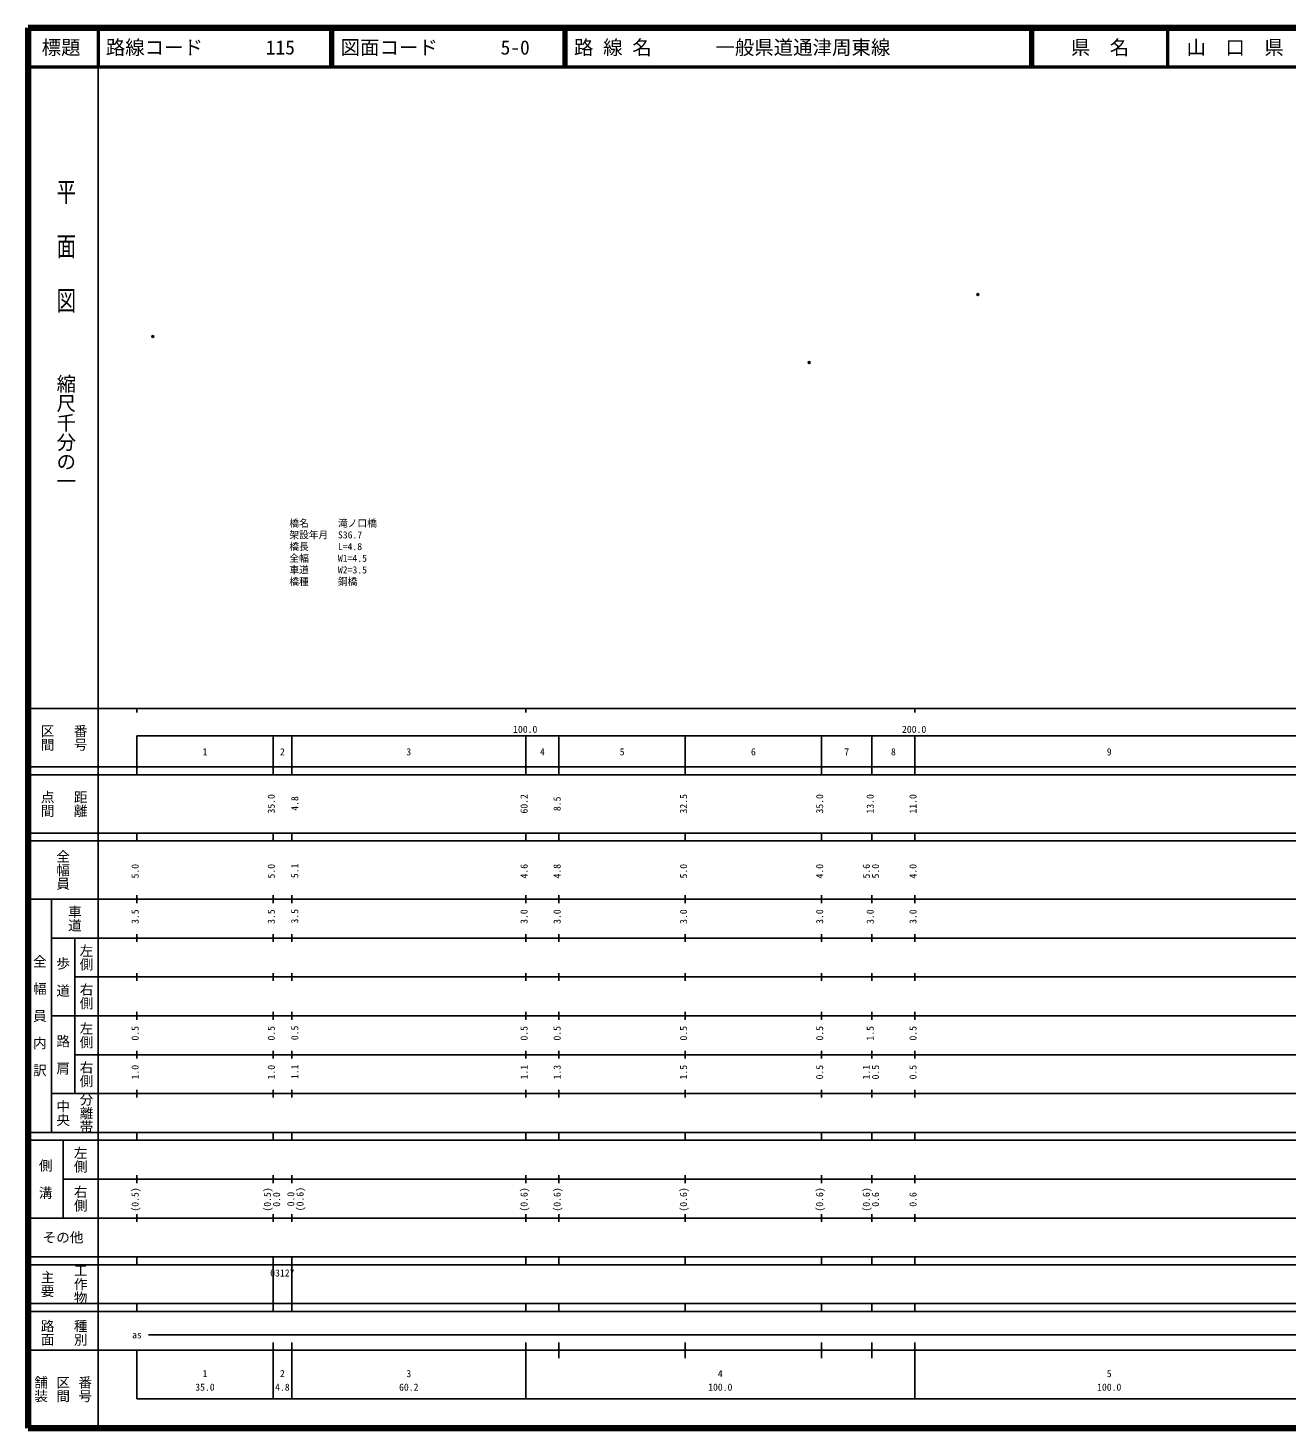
# Model space of a CAD drawing. Units: millimetres on the paper, with parts at other scales. Extents: x 40 to 680, y 20 to 380.
# Drawn here: x 40 to 363.7, y 20 to 380 of the extents above; entities that cross this region are included whole.
import ezdxf
from ezdxf.enums import TextEntityAlignment as Align

# ---------------------------------------------------------------- set-up
doc = ezdxf.new("R2010")
doc.units = ezdxf.units.MM
doc.header["$PDMODE"] = 32
doc.header["$PDSIZE"] = 0.5
for name, color, linetype in [('M-OTRS', 6, 'Continuous'), ('M-STR-HTXT', 7, 'Continuous'), ('M-TTL-TXT', 7, 'Continuous')]:
    doc.layers.add(name, color=color, linetype=linetype)
for name, color, linetype, lineweight in [('M-TTL', 2, 'Continuous', 140), ('M-TTL-BAND', 7, 'Continuous', 25), ('M-TTL-LINE', 7, 'Continuous', 50)]:
    doc.layers.add(name, color=color, linetype=linetype, lineweight=lineweight)
doc.styles.add('@ＭＳ ゴシック', font='')
doc.styles.add('ＭＳ ゴシック', font='')
doc.styles.get('@ＭＳ ゴシック').set_extended_font_data('@MS Gothic')
doc.styles.get('ＭＳ ゴシック').set_extended_font_data('MS Gothic')

msp = doc.modelspace()

# ---------------------------------------------------------------- linework, layer by layer
at = {"layer": 'M-OTRS'}
for p in [(284.231, 311.457), (72.072, 300.656), (240.874, 293.976)]:
    msp.add_point(p, dxfattribs=at)
at = {"layer": 'M-TTL'}
for p, q in [((40, 380), (40, 20)), ((680, 380), (40, 380)), ((40, 20), (680, 20))]:
    msp.add_line(p, q, dxfattribs=at)
at = {"layer": 'M-TTL-BAND'}
for p, q in [((58, 370), (58, 20)), ((40, 205), (579, 205)), ((68, 205), (68, 204)), ((168, 205), (168, 204)), ((268, 205), (268, 204)), ((68, 198), (579, 198)), ((68, 198), (68, 188)), ((103, 188), (103, 198)), ((107.8, 188), (107.8, 198)), ((168, 188), (168, 198)), ((176.5, 188), (176.5, 198)), ((209, 188), (209, 198)), ((244, 188), (244, 198)), ((257, 188), (257, 198)), ((268, 188), (268, 198)), ((40, 190), (579, 190)), ((40, 188), (579, 188)), ((40, 173), (579, 173)), ((68, 171), (68, 173)), ((103, 171), (103, 173)), ((107.8, 171), (107.8, 173)), ((168, 171), (168, 173)), ((176.5, 171), (176.5, 173)), ((209, 171), (209, 173)), ((244, 171), (244, 173)), ((257, 171), (257, 173)), ((268, 171), (268, 173)), ((40, 171), (579, 171)), ((40, 156), (579, 156)), ((46, 96), (46, 156)), ((68, 155), (68, 157)), ((103, 155), (103, 157)), ((107.8, 155), (107.8, 157)), ((168, 155), (168, 157)), ((176.5, 155), (176.5, 157)), ((209, 155), (209, 157)), ((244, 155), (244, 157)), ((257, 155), (257, 157)), ((268, 155), (268, 157)), ((46, 146), (579, 146)), ((52, 146), (52, 106)), ((68, 145), (68, 147)), ((103, 145), (103, 147)), ((107.8, 145), (107.8, 147)), ((168, 145), (168, 147)), ((176.5, 145), (176.5, 147)), ((209, 145), (209, 147)), ((244, 145), (244, 147)), ((257, 145), (257, 147)), ((268, 145), (268, 147)), ((68, 135), (68, 137)), ((103, 135), (103, 137)), ((107.8, 135), (107.8, 137)), ((168, 135), (168, 137)), ((176.5, 135), (176.5, 137)), ((209, 135), (209, 137)), ((244, 135), (244, 137)), ((257, 135), (257, 137)), ((268, 135), (268, 137)), ((52, 136), (579, 136)), ((46, 126), (579, 126)), ((68, 125), (68, 127)), ((103, 125), (103, 127)), ((107.8, 125), (107.8, 127)), ((168, 125), (168, 127)), ((176.5, 125), (176.5, 127)), ((209, 125), (209, 127)), ((244, 125), (244, 127)), ((257, 125), (257, 127)), ((268, 125), (268, 127)), ((52, 116), (579, 116)), ((68, 115), (68, 117)), ((103, 115), (103, 117)), ((107.8, 115), (107.8, 117)), ((168, 115), (168, 117)), ((176.5, 115), (176.5, 117)), ((209, 115), (209, 117)), ((244, 115), (244, 117)), ((257, 115), (257, 117)), ((268, 115), (268, 117)), ((46, 106), (579, 106)), ((68, 105), (68, 107)), ((103, 105), (103, 107)), ((107.8, 105), (107.8, 107)), ((168, 105), (168, 107)), ((176.5, 105), (176.5, 107)), ((209, 105), (209, 107)), ((244, 105), (244, 107)), ((257, 105), (257, 107)), ((268, 105), (268, 107)), ((40, 96), (579, 96)), ((40, 94), (579, 94)), ((49, 94), (49, 74)), ((68, 94), (68, 96)), ((103, 94), (103, 96)), ((107.8, 94), (107.8, 96)), ((168, 94), (168, 96)), ((176.5, 94), (176.5, 96)), ((209, 94), (209, 96)), ((244, 94), (244, 96)), ((257, 94), (257, 96)), ((268, 94), (268, 96)), ((49, 84), (579, 84)), ((68, 83), (68, 85)), ((103, 83), (103, 85)), ((107.8, 83), (107.8, 85)), ((168, 83), (168, 85)), ((176.5, 83), (176.5, 85)), ((209, 83), (209, 85)), ((244, 83), (244, 85)), ((257, 83), (257, 85)), ((268, 83), (268, 85)), ((40, 74), (579, 74)), ((68, 73), (68, 75)), ((103, 73), (103, 75)), ((107.8, 73), (107.8, 75)), ((168, 73), (168, 75)), ((176.5, 73), (176.5, 75)), ((209, 73), (209, 75)), ((244, 73), (244, 75)), ((257, 73), (257, 75)), ((268, 73), (268, 75)), ((40, 64), (579, 64)), ((40, 62), (579, 62)), ((68, 62), (68, 64)), ((103, 62), (103, 64)), ((103, 52), (103, 62)), ((107.8, 62), (107.8, 64)), ((107.8, 52), (107.8, 62)), ((168, 62), (168, 64)), ((176.5, 62), (176.5, 64)), ((209, 62), (209, 64)), ((244, 62), (244, 64)), ((257, 62), (257, 64)), ((268, 62), (268, 64)), ((40, 52), (579, 52)), ((68, 50), (68, 52)), ((103, 50), (103, 52)), ((107.8, 50), (107.8, 52)), ((168, 50), (168, 52)), ((176.5, 50), (176.5, 52)), ((209, 50), (209, 52)), ((244, 50), (244, 52)), ((257, 50), (257, 52)), ((268, 50), (268, 52)), ((40, 50), (579, 50)), ((71, 44), (565, 44)), ((40, 40), (579, 40)), ((68, 40), (68, 27.5)), ((103, 27.5), (103, 42)), ((107.8, 27.5), (107.8, 42)), ((168, 27.5), (168, 42)), ((176.5, 38), (176.5, 42)), ((209, 38), (209, 42)), ((244, 38), (244, 42)), ((257, 38), (257, 42)), ((268, 27.5), (268, 42)), ((68, 27.5), (579, 27.5))]:
    msp.add_line(p, q, dxfattribs=at)
at = {"layer": 'M-TTL-LINE'}
for p, q in [((58, 380), (58, 370)), ((117.75, 380), (117.75, 370)), ((118.25, 380), (118.25, 370)), ((177.75, 380), (177.75, 370)), ((178.25, 380), (178.25, 370)), ((297.75, 380), (297.75, 370)), ((298.25, 380), (298.25, 370)), ((333, 380), (333, 370)), ((40, 370), (680, 370))]:
    msp.add_line(p, q, dxfattribs=at)

# ---------------------------------------------------------------- texts
at = {"layer": 'M-STR-HTXT', "style": 'ＭＳ ゴシック'}
for s, p in [('橋名\u3000\u3000\u3000滝ノ口橋', (107.193, 251.195)), ('架設年月\u3000S36.7', (107.193, 248.195)), ('橋長      L=4.8', (107.193, 245.195)), ('全幅      W1=4.5', (107.193, 242.195)), ('車道      W2=3.5', (107.193, 239.195)), ('橋種      鋼橋', (107.193, 236.195))]:
    msp.add_text(s, height=1.833, dxfattribs=at).set_placement(p, align=Align.BOTTOM_LEFT)
at = {"layer": 'M-TTL-BAND', "style": '@ＭＳ ゴシック', "width": 1.4}
msp.add_text('平  面  図', height=3.666, rotation=270, dxfattribs=at).set_placement((49.777, 306.475), align=Align.MIDDLE_RIGHT)
at = {"layer": 'M-TTL-BAND', "style": '@ＭＳ ゴシック'}
msp.add_text('縮尺千分の一', height=3.666, rotation=270, dxfattribs=at).set_placement((49.777, 261.03), align=Align.MIDDLE_RIGHT)
for s, p in [('区間', (45, 197.5)), ('番号', (53.5, 197.5)), ('点間', (45, 180.5)), ('距離', (53.5, 180.5)), ('全幅員', (49, 163.5)), ('車道', (52, 151)), ('左側', (55, 141)), ('全\u3000幅\u3000員\u3000内\u3000訳', (43, 126)), ('歩\u3000道', (49, 136)), ('右側', (55, 131)), ('左側', (55, 121)), ('路\u3000肩', (49, 116)), ('右側', (55, 111)), ('分離帯', (55, 101)), ('中央', (49, 101)), ('左側', (53.5, 89)), ('側\u3000溝', (44.5, 84)), ('右側', (53.5, 79)), ('工作物', (53.5, 57)), ('主要', (45, 57)), ('路面', (45, 44.5)), ('種別', (53.5, 44.5)), ('舗装', (43.333, 30)), ('区間', (49, 30)), ('番号', (54.667, 30))]:
    msp.add_text(s, height=2.566, rotation=270, dxfattribs=at).set_placement(p, align=Align.MIDDLE_CENTER)
at = {"layer": 'M-TTL-BAND', "style": 'ＭＳ ゴシック'}
for s, p in [('100.0', (167.844, 198.195)), ('200.0', (267.844, 198.195)), ('1', (85.5, 192.405)), ('2', (105.4, 192.405)), ('3', (137.9, 192.405)), ('4', (172.25, 192.405)), ('5', (192.75, 192.405)), ('6', (226.5, 192.405)), ('7', (250.5, 192.405)), ('8', (262.5, 192.405)), ('9', (318, 192.405)), ('as', (68, 42.5)), ('1', (85.5, 32.523)), ('2', (105.4, 32.523)), ('3', (137.9, 32.523)), ('4', (218, 32.523)), ('5', (318, 32.523)), ('35.0', (85.5, 29.033)), ('4.8', (105.4, 29.033)), ('60.2', (137.9, 29.033)), ('100.0', (218, 29.033)), ('100.0', (318, 29.033))]:
    msp.add_text(s, height=1.833, dxfattribs=at).set_placement(p, align=Align.BOTTOM_CENTER)
for s, p in [('35.0', (104, 180.5)), ('4.8', (110.041, 180.595)), ('60.2', (169, 180.5)), ('8.5', (177.5, 180.5)), ('32.5', (210, 180.5)), ('35.0', (245, 180.5)), ('13.0', (258, 180.5)), ('11.0', (269, 180.5)), ('5.0', (69, 163.174)), ('5.0', (104, 163.174)), ('5.1', (110.041, 163.269)), ('4.6', (169, 163.174)), ('4.8', (177.5, 163.174)), ('5.0', (210, 163.174)), ('4.0', (245, 163.174)), ('5.6', (257, 163.174)), ('5.0', (259.37, 163.174)), ('4.0', (269, 163.174)), ('3.5', (69, 151.5)), ('3.5', (104, 151.5)), ('3.5', (110.041, 151.595)), ('3.0', (169, 151.5)), ('3.0', (177.5, 151.5)), ('3.0', (210, 151.5)), ('3.0', (245, 151.5)), ('3.0', (258, 151.5)), ('3.0', (269, 151.5)), ('0.5', (69, 121.5)), ('0.5', (104, 121.5)), ('0.5', (110.041, 121.595)), ('0.5', (169, 121.5)), ('0.5', (177.5, 121.5)), ('0.5', (210, 121.5)), ('0.5', (245, 121.5)), ('1.5', (258, 121.5)), ('0.5', (269, 121.5)), ('1.0', (69, 111.5)), ('1.0', (104, 111.5)), ('1.1', (110.041, 111.595)), ('1.1', (169, 111.5)), ('1.3', (177.5, 111.5)), ('1.5', (210, 111.5)), ('0.5', (245, 111.5)), ('1.1', (257, 111.5)), ('0.5', (259.37, 111.5)), ('0.5', (269, 111.5)), ('(0.5)', (69, 78.764)), ('(0.5)', (103, 78.764)), ('0.0', (105.37, 78.764)), ('0.0', (109.041, 78.859)), ('(0.6)', (111.411, 78.859)), ('(0.6)', (169, 78.764)), ('(0.6)', (177.5, 78.764)), ('(0.6)', (210, 78.764)), ('(0.6)', (245, 78.764)), ('(0.6)', (257, 78.764)), ('0.6', (259.37, 78.764)), ('0.6', (269, 78.764))]:
    msp.add_text(s, height=1.833, rotation=90, dxfattribs=at).set_placement(p, align=Align.BOTTOM_CENTER)
msp.add_text('その他', height=2.566, dxfattribs=at).set_placement((49, 69), align=Align.MIDDLE_CENTER)
msp.add_text('03127', height=1.833, dxfattribs=at).set_placement((102.275, 58.405), align=Align.BOTTOM_LEFT)
at = {"layer": 'M-TTL-TXT', "style": 'ＭＳ ゴシック'}
for s, p in [('標題', (48.5, 375)), ('県\u3000名', (315.625, 375)), ('山\u3000口\u3000県', (350.375, 375))]:
    msp.add_text(s, height=3.666, dxfattribs=at).set_placement(p, align=Align.MIDDLE_CENTER)
for s, p in [('路線コード', (60, 375)), ('115', (101.142, 375)), ('図面コード', (120.38, 375)), ('5-0', (161.521, 375)), ('路 線 名', (180.38, 375)), ('一般県道通津周東線', (216.734, 375))]:
    msp.add_text(s, height=3.666, dxfattribs=at).set_placement(p, align=Align.MIDDLE_LEFT)

doc.saveas('drawing.dxf')
